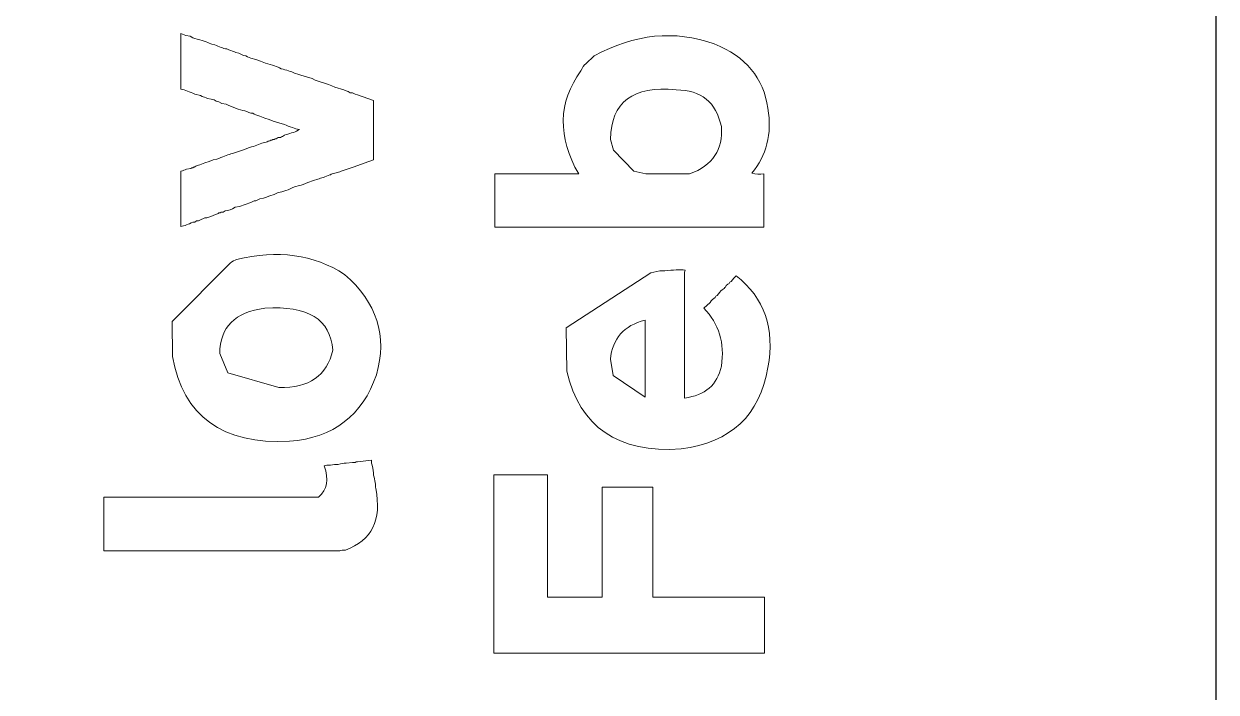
# Model space of a CAD drawing. Header units: millimetres. Extents: x 20 to 320, y 25 to 75.
# Drawn here: x 271.18 to 280, y 42.11 to 47.05 of the extents above; entities that cross this region are included whole.
import ezdxf

# ---------------------------------------------------------------- set-up
doc = ezdxf.new("R2010")
doc.units = ezdxf.units.MM
doc.layers.get('0').update_dxf_attribs({"lineweight": 25, "true_color": 0x000000})

msp = doc.modelspace()

# ---------------------------------------------------------------- linework, layer by layer
at = {"color": 1, "true_color": 0xff0000}
msp.add_line((280, 27.0871), (280, 68.4662), dxfattribs=at)
at = {"color": 3, "lineweight": 0, "true_color": 0x00ff00}
for p, q in [((272.3446, 46.9143), (272.3446, 46.977)), ((272.3446, 46.977), (272.3812, 46.9613)), ((272.3446, 46.8987), (272.3446, 46.9143)), ((272.3812, 46.9613), (272.4125, 46.9563)), ((272.4125, 46.9563), (272.4332, 46.9456)), ((272.4332, 46.9456), (272.4489, 46.9406)), ((272.4489, 46.9406), (272.4645, 46.9353)), ((272.4645, 46.9353), (272.4855, 46.93)), ((272.4855, 46.93), (272.5012, 46.925)), ((272.5012, 46.925), (272.5169, 46.9196)), ((272.5169, 46.9196), (272.5325, 46.9143)), ((272.3446, 46.81), (272.3446, 46.8987)), ((272.5742, 46.8987), (272.5952, 46.8936)), ((272.7415, 46.8413), (272.7518, 46.836)), ((272.7518, 46.836), (272.7728, 46.831)), ((272.7728, 46.831), (272.8092, 46.8153)), ((272.3446, 46.789), (272.3446, 46.81)), ((272.3446, 46.7683), (272.3446, 46.789)), ((272.3446, 46.7473), (272.3446, 46.7683)), ((272.3446, 46.6534), (272.3446, 46.7473)), ((272.8615, 46.7943), (272.8981, 46.784)), ((272.8981, 46.784), (272.9345, 46.7733)), ((272.9345, 46.7733), (272.9711, 46.7577)), ((275.3387, 46.7533), (275.4014, 46.8109)), ((272.3446, 46.6324), (272.3446, 46.6534)), ((273.1851, 46.6847), (273.2164, 46.6743)), ((273.2164, 46.6743), (273.2321, 46.669)), ((273.2321, 46.669), (273.3157, 46.643)), ((273.3157, 46.643), (273.3367, 46.6324)), ((272.3446, 46.5647), (272.3446, 46.6324)), ((273.3367, 46.6324), (273.3524, 46.6273)), ((273.3524, 46.6273), (273.436, 46.601)), ((273.436, 46.601), (273.462, 46.5907)), ((273.462, 46.5907), (273.483, 46.5804)), ((273.483, 46.5804), (273.5507, 46.5594)), ((273.5507, 46.5594), (273.5664, 46.554)), ((273.5664, 46.554), (273.582, 46.549)), ((272.4909, 46.5177), (272.4489, 46.528)), ((272.5012, 46.5124), (272.4909, 46.5177)), ((272.5692, 46.4914), (272.5429, 46.4967)), ((272.6055, 46.4757), (272.5899, 46.4864)), ((272.6265, 46.4707), (272.6055, 46.4757)), ((272.6475, 46.4601), (272.6265, 46.4707)), ((273.582, 46.549), (273.5977, 46.5384)), ((273.5977, 46.5384), (273.6133, 46.5384)), ((273.6133, 46.5384), (273.6343, 46.528)), ((273.6343, 46.528), (273.65, 46.5227)), ((273.65, 46.5227), (273.77, 46.481)), ((273.77, 46.481), (273.77, 46.4081)), ((272.6788, 46.455), (272.6475, 46.4601)), ((272.6995, 46.4444), (272.6788, 46.455)), ((272.7675, 46.4184), (272.6995, 46.4444)), ((272.8041, 46.4081), (272.7675, 46.4184)), ((272.8771, 46.3871), (272.8615, 46.3871)), ((273.77, 46.4081), (273.77, 46.3924)), ((273.77, 46.3924), (273.77, 46.2984)), ((272.9658, 46.3504), (272.9295, 46.3661)), ((272.9971, 46.3401), (272.9658, 46.3504)), ((273.0284, 46.3297), (272.9971, 46.3401)), ((273.1121, 46.3034), (273.0284, 46.3297)), ((273.1224, 46.2984), (273.1121, 46.3034)), ((273.1381, 46.2931), (273.1224, 46.2984)), ((273.1538, 46.2878), (273.1381, 46.2931)), ((273.1694, 46.2827), (273.1538, 46.2878)), ((273.77, 46.2984), (273.77, 46.2304)), ((273.0494, 46.1991), (273.0651, 46.2094)), ((273.0651, 46.2094), (273.0808, 46.2094)), ((273.0964, 46.2148), (273.1121, 46.2251)), ((273.1121, 46.2251), (273.1224, 46.2304)), ((273.77, 46.2304), (273.77, 46.2094)), ((273.77, 46.2094), (273.77, 46.1208)), ((272.7258, 46.0894), (272.8145, 46.1208)), ((273.77, 46.1208), (273.77, 46.1051)), ((275.5217, 46.1947), (275.5438, 46.1151)), ((275.5438, 46.1151), (275.694, 45.9597)), ((272.4855, 46.0058), (272.5222, 46.0215)), ((272.5222, 46.0215), (272.5535, 46.0318)), ((272.5535, 46.0318), (272.5848, 46.0424)), ((272.5848, 46.0424), (272.6108, 46.0475)), ((273.7336, 46.0318), (273.6187, 45.9901)), ((273.77, 46.0424), (273.7336, 46.0318)), ((273.77, 46.1051), (273.77, 46.0424)), ((272.3446, 45.9221), (272.3446, 45.9588)), ((272.3862, 45.9745), (272.4175, 45.9798)), ((273.5194, 45.9535), (273.4724, 45.9431)), ((273.53, 45.9588), (273.5194, 45.9535)), ((273.6187, 45.9901), (273.53, 45.9588)), ((274.6652, 45.9021), (274.6652, 45.9387)), ((274.6652, 45.9387), (275.2867, 45.9387)), ((275.694, 45.9597), (275.7826, 45.9387)), ((275.7826, 45.9387), (276.1063, 45.9387)), ((276.6548, 45.9387), (276.6548, 45.8501)), ((272.3446, 45.8805), (272.3446, 45.9221)), ((272.3446, 45.7918), (272.3446, 45.8805)), ((273.2217, 45.8545), (273.1851, 45.8438)), ((273.3261, 45.8908), (273.2844, 45.8752)), ((273.3574, 45.9015), (273.3261, 45.8908)), ((274.6652, 45.8604), (274.6652, 45.9021)), ((274.6652, 45.7718), (274.6652, 45.8604)), ((276.6548, 45.8501), (276.6548, 45.8291)), ((272.3446, 45.7708), (272.3446, 45.7918)), ((272.3446, 45.7029), (272.3446, 45.7708)), ((272.9555, 45.7605), (272.9295, 45.7552)), ((272.9711, 45.7655), (272.9555, 45.7605)), ((273.0024, 45.7762), (272.9711, 45.7655)), ((273.0338, 45.7865), (273.0024, 45.7762)), ((273.0651, 45.8022), (273.0338, 45.7865)), ((274.6652, 45.7508), (274.6652, 45.7718)), ((276.6548, 45.8291), (276.6548, 45.8031)), ((276.6548, 45.8031), (276.6548, 45.7351)), ((272.3446, 45.6089), (272.3446, 45.7029)), ((272.7778, 45.6978), (272.7465, 45.6925)), ((272.8615, 45.7292), (272.7778, 45.6978)), ((272.8875, 45.7395), (272.8718, 45.7342)), ((274.6652, 45.6828), (274.6652, 45.7508)), ((274.6652, 45.6568), (274.6652, 45.6828)), ((276.6548, 45.7351), (276.6548, 45.7141)), ((276.6548, 45.7141), (276.6548, 45.6255)), ((272.3446, 45.5932), (272.3446, 45.6089)), ((272.3446, 45.5725), (272.3446, 45.5932)), ((272.4489, 45.5829), (272.4332, 45.5829)), ((272.4595, 45.5932), (272.4489, 45.5829)), ((272.4752, 45.5932), (272.4595, 45.5932)), ((272.4855, 45.5985), (272.4752, 45.5932)), ((272.5222, 45.6142), (272.4855, 45.5985)), ((272.5378, 45.6142), (272.5222, 45.6142)), ((272.6162, 45.6455), (272.6005, 45.6402)), ((272.6578, 45.6559), (272.6422, 45.6559)), ((272.6735, 45.6665), (272.6578, 45.6559)), ((274.6652, 45.6358), (274.6652, 45.6568)), ((274.6652, 45.5471), (274.6652, 45.6358)), ((276.6548, 45.6255), (276.6548, 45.6098)), ((276.6548, 45.6098), (276.6548, 45.5471)), ((272.3446, 45.5515), (272.3446, 45.5725)), ((274.7278, 45.5471), (274.6652, 45.5471)), ((274.7435, 45.5471), (274.7278, 45.5471)), ((274.8321, 45.5471), (274.7435, 45.5471)), ((274.8531, 45.5471), (274.8321, 45.5471)), ((274.9211, 45.5471), (274.8531, 45.5471)), ((274.9471, 45.5471), (274.9211, 45.5471)), ((275.0048, 45.5471), (274.9471, 45.5471)), ((275.0674, 45.5471), (275.0048, 45.5471)), ((275.0831, 45.5471), (275.0674, 45.5471)), ((275.1717, 45.5471), (275.0831, 45.5471)), ((275.1927, 45.5471), (275.1717, 45.5471)), ((275.2604, 45.5471), (275.1927, 45.5471)), ((275.3231, 45.5471), (275.2604, 45.5471)), ((275.3387, 45.5471), (275.3231, 45.5471)), ((275.4277, 45.5471), (275.3387, 45.5471)), ((275.532, 45.5471), (275.4277, 45.5471)), ((275.5477, 45.5471), (275.532, 45.5471)), ((275.5687, 45.5471), (275.5477, 45.5471)), ((275.5843, 45.5471), (275.5687, 45.5471)), ((275.6103, 45.5471), (275.5843, 45.5471)), ((275.626, 45.5471), (275.6103, 45.5471)), ((275.699, 45.5471), (275.626, 45.5471)), ((275.793, 45.5471), (275.699, 45.5471)), ((275.814, 45.5471), (275.793, 45.5471)), ((275.8296, 45.5471), (275.814, 45.5471)), ((275.8663, 45.5471), (275.8296, 45.5471)), ((276.0279, 45.5471), (275.8663, 45.5471)), ((276.0436, 45.5471), (276.0279, 45.5471)), ((276.0593, 45.5471), (276.0436, 45.5471)), ((276.1533, 45.5471), (276.0593, 45.5471)), ((276.1742, 45.5471), (276.1533, 45.5471)), ((276.2159, 45.5471), (276.1742, 45.5471)), ((276.3205, 45.5471), (276.2159, 45.5471)), ((276.3362, 45.5471), (276.3205, 45.5471)), ((276.4302, 45.5471), (276.3362, 45.5471)), ((276.4512, 45.5471), (276.4302, 45.5471)), ((276.4668, 45.5471), (276.4512, 45.5471)), ((276.5085, 45.5471), (276.4668, 45.5471)), ((276.6128, 45.5471), (276.5085, 45.5471)), ((276.6548, 45.5471), (276.6128, 45.5471)), ((272.2799, 44.8484), (272.7102, 45.2805)), ((276.0749, 45.2289), (276.0699, 45.2132)), ((275.1932, 44.8014), (275.8193, 45.2082)), ((275.8193, 45.2082), (275.887, 45.2238)), ((275.887, 45.2238), (275.9236, 45.2238)), ((276.0699, 45.2132), (276.0699, 45.1975)), ((276.0699, 45.1975), (276.0699, 45.0932)), ((276.3989, 45.1299), (276.4042, 45.1402)), ((276.4042, 45.1402), (276.4145, 45.1455)), ((276.0699, 45.0932), (276.0699, 45.0775)), ((276.0699, 45.0775), (276.0699, 45.0619)), ((276.0699, 45.0619), (276.0699, 44.8999)), ((276.3465, 45.0829), (276.3622, 45.0932)), ((276.3729, 45.1035), (276.3779, 45.1142)), ((276.3779, 45.1142), (276.3885, 45.1245)), ((276.3885, 45.1245), (276.3989, 45.1299)), ((276.2109, 44.9469), (276.2579, 44.9889)), ((276.2945, 45.0252), (276.2996, 45.0359)), ((276.2996, 45.0359), (276.3102, 45.0409)), ((276.0699, 44.8999), (276.0699, 44.8636)), ((272.2819, 44.5913), (272.2799, 44.8484)), ((275.1977, 44.4823), (275.1932, 44.8014)), ((275.7773, 44.7539), (275.7773, 44.8582)), ((276.0699, 44.8636), (276.0699, 44.8322)), ((276.0699, 44.8322), (276.0699, 44.7956)), ((276.0699, 44.7956), (276.0699, 44.7643)), ((275.7773, 44.7382), (275.7773, 44.7539)), ((275.7773, 44.7173), (275.7773, 44.7382)), ((275.7773, 44.7016), (275.7773, 44.7173)), ((275.7773, 44.6756), (275.7773, 44.7016)), ((276.0699, 44.7643), (276.0699, 44.7382)), ((276.0699, 44.7382), (276.0699, 44.7069)), ((276.0699, 44.7069), (276.0699, 44.6859)), ((272.6318, 44.612), (272.6931, 44.4698)), ((275.7773, 44.6599), (275.7773, 44.6756)), ((275.7773, 44.5866), (275.7773, 44.6599)), ((276.0699, 44.6859), (276.0699, 44.5919)), ((275.5217, 44.571), (275.5405, 44.4508)), ((275.7773, 44.4247), (275.7773, 44.5866)), ((276.0699, 44.5919), (276.0699, 44.5346)), ((276.0699, 44.5346), (276.0699, 44.5136)), ((272.6931, 44.4698), (273.0704, 44.3614)), ((275.5405, 44.4508), (275.7773, 44.289)), ((276.0699, 44.5136), (276.0699, 44.4926)), ((276.0699, 44.4926), (276.0699, 44.472)), ((276.0699, 44.472), (276.0699, 44.451)), ((276.0699, 44.451), (276.0699, 44.362)), ((275.7773, 44.357), (275.7773, 44.4247)), ((275.7773, 44.3203), (275.7773, 44.357)), ((276.0699, 44.362), (276.0699, 44.3463)), ((276.0699, 44.3463), (276.0699, 44.2837)), ((275.7773, 44.289), (275.7773, 44.3203)), ((273.65, 43.8134), (273.7543, 43.8238)), ((273.7543, 43.8238), (273.7543, 43.8028)), ((273.4047, 43.7821), (273.4254, 43.7871)), ((273.4254, 43.7871), (273.4517, 43.7871)), ((273.5664, 43.8028), (273.6133, 43.8081)), ((273.6133, 43.8081), (273.6343, 43.8081)), ((273.7543, 43.8028), (273.7597, 43.7871)), ((273.7597, 43.7871), (273.765, 43.7664)), ((273.765, 43.7664), (273.77, 43.7298)), ((273.77, 43.7298), (273.77, 43.7141)), ((274.6598, 43.6524), (274.6598, 43.7151)), ((274.6598, 43.7151), (275.0568, 43.7151)), ((274.6598, 43.6367), (274.6598, 43.6524)), ((275.0568, 43.7151), (275.0568, 43.6994)), ((275.0568, 43.6994), (275.0568, 43.5948)), ((271.7753, 43.5155), (271.7753, 43.5522)), ((271.7753, 43.5522), (273.3627, 43.5522)), ((274.6598, 43.5478), (274.6598, 43.6367)), ((275.0568, 43.5948), (275.0568, 43.5584)), ((275.0568, 43.5584), (275.0568, 43.5218)), ((275.459, 43.5634), (275.459, 43.6261)), ((275.459, 43.6261), (275.835, 43.6261)), ((275.459, 43.5478), (275.459, 43.5634)), ((275.835, 43.6261), (275.835, 43.5531)), ((275.835, 43.5531), (275.835, 43.5374)), ((271.7753, 43.4738), (271.7753, 43.5155)), ((271.7753, 43.3852), (271.7753, 43.4738)), ((274.6598, 43.5271), (274.6598, 43.5478)), ((274.6598, 43.4591), (274.6598, 43.5271)), ((275.0568, 43.5218), (275.0568, 43.5008)), ((275.0568, 43.5008), (275.0568, 43.4748)), ((275.0568, 43.4748), (275.0568, 43.4068)), ((275.459, 43.4591), (275.459, 43.5478)), ((275.835, 43.5374), (275.835, 43.5114)), ((275.835, 43.5114), (275.835, 43.4958)), ((275.835, 43.4958), (275.835, 43.4748)), ((275.835, 43.4748), (275.835, 43.4591)), ((271.7753, 43.3642), (271.7753, 43.3852)), ((274.6598, 43.4331), (274.6598, 43.4591)), ((274.6598, 43.3755), (274.6598, 43.4331)), ((275.0568, 43.4068), (275.0568, 43.3861)), ((275.0568, 43.3861), (275.0568, 43.2971)), ((275.459, 43.4381), (275.459, 43.4591)), ((275.459, 43.3705), (275.459, 43.4381)), ((275.835, 43.4591), (275.835, 43.3548)), ((271.7753, 43.2962), (271.7753, 43.3642)), ((271.7753, 43.2702), (271.7753, 43.2962)), ((274.6598, 43.3391), (274.6598, 43.3755)), ((274.6598, 43.2971), (274.6598, 43.3391)), ((274.6598, 43.2085), (274.6598, 43.2971)), ((275.0568, 43.2971), (275.0568, 43.2815)), ((275.459, 43.2765), (275.459, 43.3705)), ((275.835, 43.3548), (275.835, 43.2868)), ((271.7753, 43.2492), (271.7753, 43.2702)), ((271.7753, 43.2232), (271.7753, 43.2492)), ((271.7753, 43.2022), (271.7753, 43.2232)), ((271.7753, 43.1762), (271.7753, 43.2022)), ((274.6598, 43.1875), (274.6598, 43.2085)), ((275.0568, 43.2815), (275.0568, 43.2188)), ((275.0568, 43.2188), (275.0568, 43.1981)), ((275.459, 43.2608), (275.459, 43.2765)), ((275.459, 43.2398), (275.459, 43.2608)), ((275.459, 43.2188), (275.459, 43.2398)), ((275.459, 43.1145), (275.459, 43.2188)), ((275.835, 43.2868), (275.835, 43.2502)), ((275.835, 43.2502), (275.835, 43.1772)), ((271.7753, 43.1552), (271.7753, 43.1762)), ((271.838, 43.1552), (271.7753, 43.1552)), ((271.8536, 43.1552), (271.838, 43.1552)), ((271.9423, 43.1552), (271.8536, 43.1552)), ((271.9633, 43.1552), (271.9423, 43.1552)), ((271.9843, 43.1552), (271.9633, 43.1552)), ((272.005, 43.1552), (271.9843, 43.1552)), ((272.0259, 43.1552), (272.005, 43.1552)), ((272.0836, 43.1552), (272.0259, 43.1552)), ((272.1776, 43.1552), (272.0836, 43.1552)), ((272.1982, 43.1552), (272.1776, 43.1552)), ((272.2296, 43.1552), (272.1982, 43.1552)), ((272.2559, 43.1552), (272.2296, 43.1552)), ((272.2872, 43.1552), (272.2559, 43.1552)), ((272.3236, 43.1552), (272.2872, 43.1552)), ((272.3549, 43.1552), (272.3236, 43.1552)), ((272.3915, 43.1552), (272.3549, 43.1552)), ((272.5535, 43.1552), (272.3915, 43.1552)), ((272.5692, 43.1552), (272.5535, 43.1552)), ((272.5848, 43.1552), (272.5692, 43.1552)), ((272.6265, 43.1552), (272.5848, 43.1552)), ((272.6682, 43.1552), (272.6265, 43.1552)), ((272.7102, 43.1552), (272.6682, 43.1552)), ((272.7465, 43.1552), (272.7102, 43.1552)), ((272.8092, 43.1552), (272.7465, 43.1552)), ((272.8248, 43.1552), (272.8092, 43.1552)), ((272.9138, 43.1552), (272.8248, 43.1552)), ((272.9345, 43.1552), (272.9138, 43.1552)), ((273.0024, 43.1552), (272.9345, 43.1552)), ((273.0284, 43.1552), (273.0024, 43.1552)), ((273.0494, 43.1552), (273.0284, 43.1552)), ((273.1121, 43.1552), (273.0494, 43.1552)), ((273.1278, 43.1552), (273.1121, 43.1552)), ((273.2164, 43.1552), (273.1278, 43.1552)), ((273.2374, 43.1552), (273.2164, 43.1552)), ((273.3054, 43.1552), (273.2374, 43.1552)), ((273.3314, 43.1552), (273.3054, 43.1552)), ((273.3524, 43.1552), (273.3314, 43.1552)), ((273.3784, 43.1552), (273.3524, 43.1552)), ((273.3994, 43.1552), (273.3784, 43.1552)), ((273.5037, 43.1552), (273.3994, 43.1552)), ((273.5194, 43.1552), (273.5037, 43.1552)), ((274.6598, 43.1198), (274.6598, 43.1875)), ((274.6598, 43.0572), (274.6598, 43.1198)), ((275.0568, 43.1981), (275.0568, 43.1772)), ((275.0568, 43.1772), (275.0568, 43.1615)), ((275.0568, 43.1615), (275.0568, 43.0675)), ((275.459, 43.0988), (275.459, 43.1145)), ((275.835, 43.1772), (275.835, 43.1615)), ((275.835, 43.1615), (275.835, 43.0675)), ((274.6598, 43.0415), (274.6598, 43.0572)), ((274.6598, 42.9525), (274.6598, 43.0415)), ((275.0568, 43.0675), (275.0568, 42.9995)), ((275.459, 43.0778), (275.459, 43.0988)), ((275.459, 43.0622), (275.459, 43.0778)), ((275.459, 43.0362), (275.459, 43.0622)), ((275.459, 43.0205), (275.459, 43.0362)), ((275.835, 43.0675), (275.835, 42.9995)), ((274.6598, 42.8482), (274.6598, 42.9525)), ((275.0568, 42.9995), (275.0568, 42.9789)), ((275.0568, 42.9789), (275.0568, 42.8899)), ((275.459, 42.9995), (275.459, 43.0205)), ((275.459, 42.9839), (275.459, 42.9995)), ((275.459, 42.9525), (275.459, 42.9839)), ((275.459, 42.8482), (275.459, 42.9525)), ((275.835, 42.9995), (275.835, 42.9789)), ((275.835, 42.9789), (275.835, 42.8899)), ((274.6598, 42.8325), (274.6598, 42.8482)), ((275.0568, 42.8899), (275.0568, 42.8742)), ((275.0568, 42.8742), (275.0568, 42.8116)), ((275.459, 42.8116), (275.459, 42.8482)), ((275.835, 42.8899), (275.835, 42.8742)), ((275.835, 42.8742), (275.835, 42.8116)), ((274.6598, 42.8116), (274.6598, 42.8325)), ((274.6598, 42.7959), (274.6598, 42.8116)), ((274.6598, 42.7699), (274.6598, 42.7959)), ((274.6598, 42.7542), (274.6598, 42.7699)), ((275.0568, 42.8116), (275.459, 42.8116)), ((275.835, 42.8116), (276.6598, 42.8116)), ((276.6598, 42.8116), (276.6598, 42.8065)), ((276.6598, 42.8065), (276.6598, 42.8116)), ((276.6598, 42.8116), (276.6598, 42.8012)), ((276.6598, 42.8012), (276.6598, 42.8065)), ((276.6598, 42.8065), (276.6598, 42.7959)), ((276.6598, 42.7959), (276.6598, 42.8012)), ((276.6598, 42.8012), (276.6598, 42.7909)), ((276.6598, 42.7909), (276.6598, 42.7959)), ((276.6598, 42.7959), (276.6598, 42.7856)), ((276.6598, 42.7856), (276.6598, 42.7909)), ((276.6598, 42.7909), (276.6598, 42.7802)), ((276.6598, 42.7802), (276.6598, 42.7856)), ((276.6598, 42.7856), (276.6598, 42.7752)), ((276.6598, 42.7752), (276.6598, 42.7802)), ((276.6598, 42.7802), (276.6598, 42.7699)), ((276.6598, 42.7699), (276.6598, 42.7752)), ((276.6598, 42.7752), (276.6598, 42.7646)), ((276.6598, 42.7646), (276.6598, 42.7699)), ((276.6598, 42.7699), (276.6598, 42.7596)), ((276.6598, 42.7596), (276.6598, 42.7646)), ((276.6598, 42.7646), (276.6598, 42.7542)), ((276.6598, 42.7542), (276.6598, 42.7596)), ((276.6598, 42.7596), (276.6598, 42.7489)), ((274.6598, 42.6809), (274.6598, 42.7542)), ((274.6598, 42.6393), (274.6598, 42.6809)), ((276.6598, 42.7489), (276.6598, 42.7542)), ((276.6598, 42.7542), (276.6598, 42.7436)), ((276.6598, 42.7436), (276.6598, 42.7489)), ((276.6598, 42.7489), (276.6598, 42.7386)), ((276.6598, 42.7386), (276.6598, 42.7436)), ((276.6598, 42.7436), (276.6598, 42.7332)), ((276.6598, 42.7332), (276.6598, 42.7386)), ((276.6598, 42.7386), (276.6598, 42.7279)), ((276.6598, 42.7279), (276.6598, 42.7332)), ((276.6598, 42.7332), (276.6598, 42.7229)), ((276.6598, 42.7229), (276.6598, 42.7279)), ((276.6598, 42.7279), (276.6598, 42.7176)), ((276.6598, 42.7176), (276.6598, 42.7229)), ((276.6598, 42.7229), (276.6598, 42.7122)), ((276.6598, 42.7122), (276.6598, 42.7176)), ((276.6598, 42.7176), (276.6598, 42.7072)), ((276.6598, 42.7072), (276.6598, 42.7122)), ((276.6598, 42.7122), (276.6598, 42.7019)), ((276.6598, 42.7019), (276.6598, 42.7072)), ((276.6598, 42.7072), (276.6598, 42.6966)), ((276.6598, 42.6966), (276.6598, 42.7019)), ((276.6598, 42.7019), (276.6598, 42.6916)), ((276.6598, 42.6916), (276.6598, 42.6966)), ((276.6598, 42.6966), (276.6598, 42.6862)), ((276.6598, 42.6862), (276.6598, 42.6916)), ((276.6598, 42.6916), (276.6598, 42.6809)), ((276.6598, 42.6809), (276.6598, 42.6862)), ((276.6598, 42.6862), (276.6598, 42.6759)), ((276.6598, 42.6759), (276.6598, 42.6809)), ((276.6598, 42.6809), (276.6598, 42.6706)), ((276.6598, 42.6706), (276.6598, 42.6759)), ((276.6598, 42.6759), (276.6598, 42.6653)), ((276.6598, 42.6653), (276.6598, 42.6706)), ((276.6598, 42.6706), (276.6598, 42.6602)), ((274.6598, 42.5713), (274.6598, 42.6393)), ((276.6598, 42.6602), (276.6598, 42.6653)), ((276.6598, 42.6653), (276.6598, 42.6549)), ((276.6598, 42.6549), (276.6598, 42.6602)), ((276.6598, 42.6602), (276.6598, 42.6496)), ((276.6598, 42.6496), (276.6598, 42.6549)), ((276.6598, 42.6549), (276.6598, 42.6446)), ((276.6598, 42.6446), (276.6598, 42.6496)), ((276.6598, 42.6496), (276.6598, 42.6393)), ((276.6598, 42.6393), (276.6598, 42.6446)), ((276.6598, 42.6446), (276.6598, 42.6339)), ((276.6598, 42.6339), (276.6598, 42.6393)), ((276.6598, 42.6393), (276.6598, 42.6289)), ((276.6598, 42.6289), (276.6598, 42.6339)), ((276.6598, 42.6339), (276.6598, 42.6236)), ((276.6598, 42.6236), (276.6598, 42.6289)), ((276.6598, 42.6289), (276.6598, 42.6183)), ((276.6598, 42.6183), (276.6598, 42.6236)), ((276.6598, 42.6236), (276.6598, 42.6132)), ((276.6598, 42.6132), (276.6598, 42.6183)), ((276.6598, 42.6183), (276.6598, 42.6079)), ((276.6598, 42.6079), (276.6598, 42.6132)), ((276.6598, 42.6132), (276.6598, 42.6026)), ((276.6598, 42.6026), (276.6598, 42.6079)), ((276.6598, 42.6079), (276.6598, 42.5976)), ((276.6598, 42.5976), (276.6598, 42.6026)), ((276.6598, 42.6026), (276.6598, 42.5923)), ((276.6598, 42.5923), (276.6598, 42.5976)), ((276.6598, 42.5976), (276.6598, 42.5869)), ((276.6598, 42.5869), (276.6598, 42.5923)), ((276.6598, 42.5923), (276.6598, 42.5819)), ((276.6598, 42.5819), (276.6598, 42.5869)), ((276.6598, 42.5869), (276.6598, 42.5766)), ((274.6598, 42.5556), (274.6598, 42.5713)), ((274.6598, 42.5399), (274.6598, 42.5556)), ((274.6598, 42.5036), (274.6598, 42.5399)), ((274.6598, 42.399), (274.6598, 42.5036)), ((276.6598, 42.5766), (276.6598, 42.5819)), ((276.6598, 42.5819), (276.6598, 42.5713)), ((276.6598, 42.5713), (276.6598, 42.5766)), ((276.6598, 42.5766), (276.6598, 42.5663)), ((276.6598, 42.5663), (276.6598, 42.5713)), ((276.6598, 42.5713), (276.6598, 42.5609)), ((276.6598, 42.5609), (276.6598, 42.5663)), ((276.6598, 42.5663), (276.6598, 42.5556)), ((276.6598, 42.5556), (276.6598, 42.5609)), ((276.6598, 42.5609), (276.6598, 42.5506)), ((276.6598, 42.5506), (276.6598, 42.5556)), ((276.6598, 42.5556), (276.6598, 42.5453)), ((276.6598, 42.5453), (276.6598, 42.5506)), ((276.6598, 42.5506), (276.6598, 42.5399)), ((276.6598, 42.5399), (276.6598, 42.5453)), ((276.6598, 42.5453), (276.6598, 42.5349)), ((276.6598, 42.5349), (276.6598, 42.5399)), ((276.6598, 42.5399), (276.6598, 42.5296)), ((276.6598, 42.5296), (276.6598, 42.5349)), ((276.6598, 42.5349), (276.6598, 42.5243)), ((276.6598, 42.5243), (276.6598, 42.5296)), ((276.6598, 42.5296), (276.6598, 42.5193)), ((276.6598, 42.5193), (276.6598, 42.5243)), ((276.6598, 42.5243), (276.6598, 42.5139)), ((276.6598, 42.5139), (276.6598, 42.5193)), ((276.6598, 42.5193), (276.6598, 42.5086)), ((276.6598, 42.5086), (276.6598, 42.5139)), ((276.6598, 42.5139), (276.6598, 42.5036)), ((276.6598, 42.5036), (276.6598, 42.5086)), ((276.6598, 42.5086), (276.6598, 42.4983)), ((276.6598, 42.4983), (276.6598, 42.5036)), ((276.6598, 42.5036), (276.6598, 42.4929)), ((276.6598, 42.4929), (276.6598, 42.4983)), ((276.6598, 42.4983), (276.6598, 42.4879)), ((276.6598, 42.4879), (276.6598, 42.4929)), ((276.6598, 42.4929), (276.6598, 42.4826)), ((276.6598, 42.4826), (276.6598, 42.4879)), ((276.6598, 42.4879), (276.6598, 42.4773)), ((276.6598, 42.4773), (276.6598, 42.4826)), ((276.6598, 42.4826), (276.6598, 42.4723)), ((276.6598, 42.4723), (276.6598, 42.4773)), ((276.6598, 42.4773), (276.6598, 42.4669)), ((276.6598, 42.4669), (276.6598, 42.4723)), ((276.6598, 42.4723), (276.6598, 42.4616)), ((276.6598, 42.4616), (276.6598, 42.4669)), ((276.6598, 42.4669), (276.6598, 42.4566)), ((276.6598, 42.4566), (276.6598, 42.4616)), ((276.6598, 42.4616), (276.6598, 42.4513)), ((276.6598, 42.4513), (276.6598, 42.4566)), ((276.6598, 42.4566), (276.6598, 42.446)), ((276.6598, 42.446), (276.6598, 42.4513)), ((276.6598, 42.4513), (276.6598, 42.4409)), ((276.6598, 42.4409), (276.6598, 42.446)), ((276.6598, 42.446), (276.6598, 42.4356)), ((276.6598, 42.4356), (276.6598, 42.4409)), ((276.6598, 42.4409), (276.6598, 42.4303)), ((276.6598, 42.4303), (276.6598, 42.4356)), ((276.6598, 42.4356), (276.6598, 42.4253)), ((276.6598, 42.4253), (276.6598, 42.4303)), ((276.6598, 42.4303), (276.6598, 42.42)), ((276.6598, 42.42), (276.6598, 42.4253)), ((276.6598, 42.4253), (276.6598, 42.4146)), ((276.6598, 42.4146), (276.6598, 42.42)), ((276.6598, 42.42), (276.6598, 42.4096)), ((276.6598, 42.4096), (276.6598, 42.4146)), ((276.6598, 42.4146), (276.6598, 42.4043)), ((276.6598, 42.4043), (276.6598, 42.4096)), ((276.6598, 42.4096), (276.6598, 42.399)), ((274.7225, 42.399), (274.6598, 42.399)), ((274.7382, 42.399), (274.7225, 42.399)), ((274.8271, 42.399), (274.7382, 42.399)), ((274.8478, 42.399), (274.8271, 42.399)), ((274.9158, 42.399), (274.8478, 42.399)), ((274.9421, 42.399), (274.9158, 42.399)), ((274.9994, 42.399), (274.9421, 42.399)), ((275.0621, 42.399), (274.9994, 42.399)), ((275.0778, 42.399), (275.0621, 42.399)), ((275.1664, 42.399), (275.0778, 42.399)), ((275.1874, 42.399), (275.1664, 42.399)), ((275.2554, 42.399), (275.1874, 42.399)), ((275.318, 42.399), (275.2554, 42.399)), ((275.3337, 42.399), (275.318, 42.399)), ((275.4224, 42.399), (275.3337, 42.399)), ((275.5267, 42.399), (275.4224, 42.399)), ((275.5424, 42.399), (275.5267, 42.399)), ((275.5633, 42.399), (275.5424, 42.399)), ((275.579, 42.399), (275.5633, 42.399)), ((275.605, 42.399), (275.579, 42.399)), ((275.6207, 42.399), (275.605, 42.399)), ((275.694, 42.399), (275.6207, 42.399)), ((275.788, 42.399), (275.694, 42.399)), ((275.8086, 42.399), (275.788, 42.399)), ((275.8243, 42.399), (275.8086, 42.399)), ((275.861, 42.399), (275.8243, 42.399)), ((276.0229, 42.399), (275.861, 42.399)), ((276.0386, 42.399), (276.0229, 42.399)), ((276.0543, 42.399), (276.0386, 42.399)), ((276.1482, 42.399), (276.0543, 42.399)), ((276.1689, 42.399), (276.1482, 42.399)), ((276.2109, 42.399), (276.1689, 42.399)), ((276.3152, 42.399), (276.2109, 42.399)), ((276.3309, 42.399), (276.3152, 42.399)), ((276.4249, 42.399), (276.3309, 42.399)), ((276.4459, 42.399), (276.4249, 42.399)), ((276.4615, 42.399), (276.4459, 42.399)), ((276.5032, 42.399), (276.4615, 42.399)), ((276.5452, 42.399), (276.5032, 42.399)), ((276.6392, 42.399), (276.5452, 42.399)), ((276.6598, 42.399), (276.6392, 42.399)), ((276.6598, 42.399), (276.6598, 42.4043)), ((276.6598, 42.4043), (276.6598, 42.399))]:
    msp.add_line(p, q, dxfattribs=at)
at = {"color": 1, "true_color": 0xff0000}
msp.add_arc((290, 50), 25, 194.83511, 246.42182, dxfattribs=at)
at = {"color": 3, "lineweight": 0, "true_color": 0x00ff00}
for points in [[(275.4014, 46.8109), (275.7, 46.9745), (275.996, 47.004), (276.2892, 46.8996)], [(272.5325, 46.9143), (272.549, 46.9066), (272.5629, 46.9014), (272.5742, 46.8987)], [(272.5952, 46.8936), (272.6282, 46.8771), (272.6577, 46.8667), (272.6838, 46.8623)], [(272.6838, 46.8623), (272.7039, 46.8527), (272.7231, 46.8457), (272.7415, 46.8413)], [(272.8092, 46.8153), (272.8311, 46.8091), (272.8485, 46.8021), (272.8615, 46.7943)], [(276.2892, 46.8996), (276.5206, 46.8073), (276.6529, 46.6489), (276.6861, 46.4243)], [(272.9711, 46.7577), (273.0198, 46.7456), (273.0581, 46.7317), (273.0861, 46.716)], [(275.3024, 46.7013), (275.3145, 46.7255), (275.3266, 46.7428), (275.3387, 46.7533)], [(273.0861, 46.716), (273.126, 46.7064), (273.159, 46.696), (273.1851, 46.6847)], [(275.2867, 45.9387), (275.129, 46.213), (275.1342, 46.4672), (275.3024, 46.7013)], [(272.4489, 46.528), (272.4098, 46.5473), (272.375, 46.5595), (272.3446, 46.5647)], [(276.0073, 46.5603), (275.6877, 46.5933), (275.5259, 46.4714), (275.5217, 46.1947)], [(276.3415, 46.2887), (276.3031, 46.4687), (276.1917, 46.5593), (276.0073, 46.5603)], [(272.5429, 46.4967), (272.5264, 46.5044), (272.5125, 46.5097), (272.5012, 46.5124)], [(272.5899, 46.4864), (272.5813, 46.4872), (272.5744, 46.4889), (272.5692, 46.4914)], [(272.8615, 46.3871), (272.8414, 46.3967), (272.8223, 46.4037), (272.8041, 46.4081)], [(272.9295, 46.3661), (272.9067, 46.3713), (272.8892, 46.3783), (272.8771, 46.3871)], [(276.6861, 46.4243), (276.7164, 46.2347), (276.6763, 46.0746), (276.5658, 45.9441)], [(276.1063, 45.9387), (276.2777, 46.0033), (276.3562, 46.1199), (276.3415, 46.2887)], [(273.0338, 46.1938), (273.039, 46.1973), (273.0442, 46.1991), (273.0494, 46.1991)], [(273.0808, 46.2094), (273.086, 46.213), (273.0912, 46.2148), (273.0964, 46.2148)], [(273.1224, 46.2304), (273.1617, 46.2392), (273.1948, 46.2514), (273.2217, 46.2671)], [(273.2217, 46.2671), (273.2025, 46.2696), (273.1851, 46.2748), (273.1694, 46.2827)], [(272.8145, 46.1208), (272.8414, 46.1312), (272.8641, 46.1381), (272.8825, 46.1414)], [(272.8825, 46.1414), (272.9155, 46.1582), (272.9468, 46.1687), (272.9764, 46.1731)], [(272.9764, 46.1731), (272.985, 46.1791), (272.9937, 46.1826), (273.0024, 46.1834)], [(273.0024, 46.1834), (273.0077, 46.187), (273.0129, 46.1888), (273.0181, 46.1888)], [(273.0181, 46.1888), (273.0233, 46.1921), (273.0286, 46.1938), (273.0338, 46.1938)], [(272.6108, 46.0475), (272.6161, 46.051), (272.6213, 46.0528), (272.6265, 46.0528)], [(272.6265, 46.0528), (272.6656, 46.0712), (272.6987, 46.0834), (272.7258, 46.0894)], [(272.3446, 45.9588), (272.3619, 45.964), (272.3758, 45.9692), (272.3862, 45.9745)], [(272.4175, 45.9798), (272.4228, 45.9831), (272.428, 45.9848), (272.4332, 45.9848)], [(272.4332, 45.9848), (272.4368, 45.9892), (272.4403, 45.991), (272.4439, 45.9901)], [(272.4439, 45.9901), (272.4585, 45.9989), (272.4724, 46.0041), (272.4855, 46.0058)], [(273.4464, 45.9328), (273.4123, 45.918), (273.3827, 45.9075), (273.3574, 45.9015)], [(273.4567, 45.9378), (273.4534, 45.9336), (273.4499, 45.932), (273.4464, 45.9328)], [(273.4724, 45.9431), (273.4672, 45.9396), (273.4619, 45.9378), (273.4567, 45.9378)], [(276.5658, 45.9441), (276.598, 45.937), (276.6277, 45.9352), (276.6548, 45.9387)], [(273.2844, 45.8752), (273.2583, 45.8639), (273.2374, 45.857), (273.2217, 45.8545)], [(273.1851, 45.8438), (273.1408, 45.8213), (273.1008, 45.8074), (273.0651, 45.8022)], [(272.7465, 45.6925), (272.7204, 45.6777), (272.6961, 45.669), (272.6735, 45.6665)], [(272.8718, 45.7342), (272.8685, 45.73), (272.865, 45.7283), (272.8615, 45.7292)], [(272.9295, 45.7552), (272.9155, 45.7464), (272.9015, 45.7412), (272.8875, 45.7395)], [(272.4332, 45.5829), (272.401, 45.5664), (272.3715, 45.5559), (272.3446, 45.5515)], [(272.6005, 45.6402), (272.5761, 45.6281), (272.5552, 45.6194), (272.5378, 45.6142)], [(272.6265, 45.6508), (272.623, 45.6465), (272.6195, 45.6447), (272.6162, 45.6455)], [(272.6422, 45.6559), (272.6369, 45.6525), (272.6317, 45.6508), (272.6265, 45.6508)], [(272.7571, 45.3065), (273.06, 45.3813), (273.3263, 45.3448), (273.556, 45.1969)], [(272.7102, 45.2805), (272.7258, 45.2927), (272.7415, 45.3013), (272.7571, 45.3065)], [(275.9236, 45.2238), (275.9854, 45.2307), (276.0359, 45.2324), (276.0749, 45.2289)], [(273.556, 45.1969), (273.7954, 44.9889), (273.8737, 44.7417), (273.791, 44.4554)], [(276.4145, 45.1455), (276.4275, 45.1629), (276.4397, 45.1767), (276.4512, 45.1872)], [(276.4512, 45.1872), (276.66, 45.0226), (276.7384, 44.7963), (276.6861, 44.5083)], [(276.3102, 45.0409), (276.3232, 45.0584), (276.3353, 45.0724), (276.3465, 45.0829)], [(276.3622, 45.0932), (276.3658, 45.0993), (276.3693, 45.1027), (276.3729, 45.1035)], [(273.4674, 44.6383), (273.4517, 44.8662), (273.2845, 44.9688), (272.9658, 44.9463)], [(276.2579, 44.9889), (276.2692, 45.0054), (276.2814, 45.0175), (276.2945, 45.0252)], [(272.9658, 44.9463), (272.7457, 44.9193), (272.6343, 44.8079), (272.6318, 44.612)], [(276.3415, 44.519), (276.3676, 44.6902), (276.3241, 44.8329), (276.2109, 44.9469)], [(275.7773, 44.8582), (275.6207, 44.819), (275.5355, 44.7232), (275.5217, 44.571)], [(273.0704, 44.3614), (273.2941, 44.3562), (273.4264, 44.4485), (273.4674, 44.6383)], [(273.1487, 43.9644), (272.6508, 43.9383), (272.3619, 44.1473), (272.2819, 44.5913)], [(273.791, 44.4554), (273.6882, 44.1542), (273.4741, 43.9905), (273.1487, 43.9644)], [(276.0436, 43.9077), (275.5772, 43.8764), (275.2953, 44.0679), (275.1977, 44.4823)], [(276.6861, 44.5083), (276.626, 44.156), (276.4118, 43.9558), (276.0436, 43.9077)], [(276.0699, 44.2837), (276.2213, 44.3029), (276.3119, 44.3813), (276.3415, 44.519)], [(273.3627, 43.5522), (273.4262, 43.606), (273.4402, 43.6827), (273.4047, 43.7821)], [(273.4517, 43.7871), (273.4707, 43.7915), (273.4898, 43.7933), (273.509, 43.7924)], [(273.509, 43.7924), (273.5307, 43.7985), (273.5499, 43.802), (273.5664, 43.8028)], [(273.6343, 43.8081), (273.6396, 43.8117), (273.6448, 43.8134), (273.65, 43.8134)], [(273.77, 43.7141), (273.7796, 43.6749), (273.7848, 43.6418), (273.7857, 43.6148)], [(273.7857, 43.6148), (273.8326, 43.3826), (273.7579, 43.2312), (273.5613, 43.1606)], [(273.5613, 43.1606), (273.5438, 43.1597), (273.5298, 43.1579), (273.5194, 43.1552)]]:
    msp.add_open_spline(points, degree=3, dxfattribs=at)

doc.saveas('drawing.dxf')
